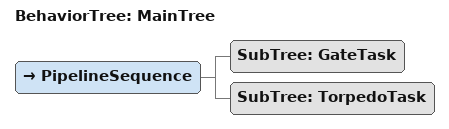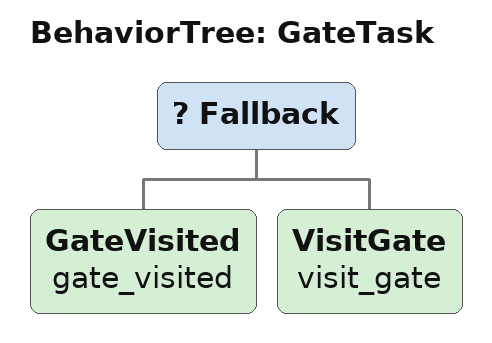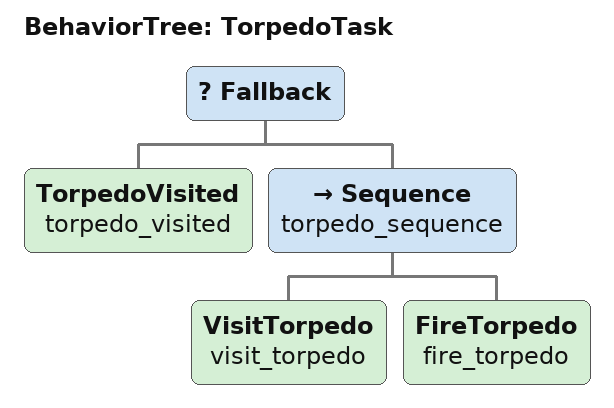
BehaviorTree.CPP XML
<root BTCPP_format="4" >
    <BehaviorTree ID="MainTree">
        <PipelineSequence>
            <SubTree ID="GateTask"/>
            <SubTree ID="TorpedoTask"/>
        </PipelineSequence>
    </BehaviorTree>

    <BehaviorTree ID="GateTask">
        <Fallback>
            <GateVisited name="gate_visited"/>
            <VisitGate name="visit_gate"/>
        </Fallback>
    </BehaviorTree>

    <BehaviorTree ID="TorpedoTask">
        <Fallback>
            <TorpedoVisited name="torpedo_visited"/>
            <Sequence name="torpedo_sequence">
                <VisitTorpedo name="visit_torpedo"/>
                <FireTorpedo name="fire_torpedo"/>
            </Sequence>
        </Fallback>
    </BehaviorTree>
 </root>
